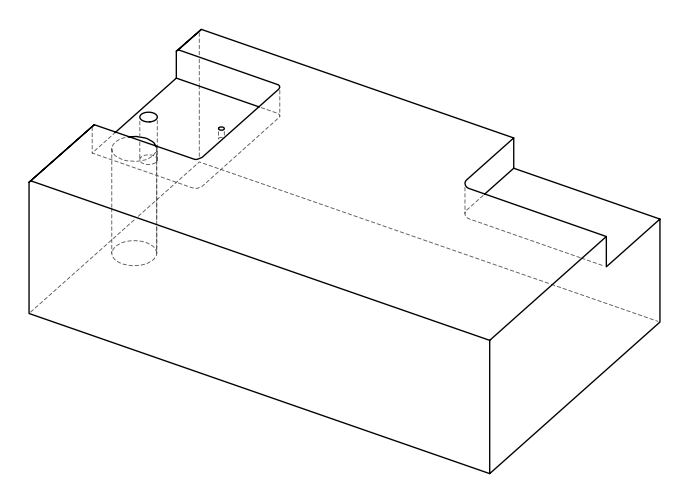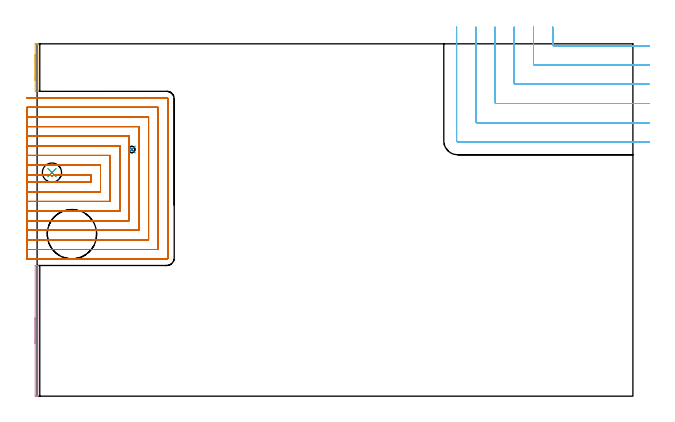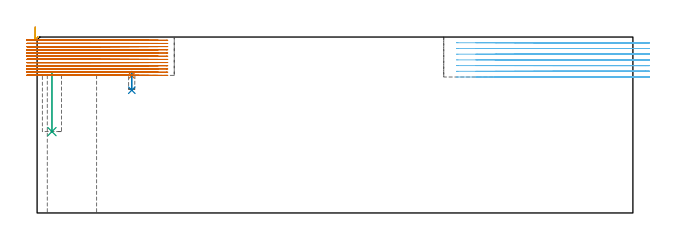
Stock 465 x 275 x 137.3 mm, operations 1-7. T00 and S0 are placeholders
(PLAN: 8 operations, 6 tool changes, 98.2 min)
(1 SPOT_DRILL | STEP1POCKET | NXT0321_9005460120000 | 0.03 min | 3233 mm3)
(2 DRILL_BLIND_HOLE_INTO_CENTER | STEP1POCKET | NXT0301_021 | 0.06 min | 219 mm3)
(3 INDEXABLE_INSERT_DRILL_BLIND_HOLE_FROM_SOLID | STEP1POCKET_1 | UGT0302_001 | 0.19 min | 13002 mm3)
(4 AREA_MILL | FG_CHAMFER_SURFACE | UGT0205_001 | 0.97 min | 229 mm3)
(5 AREA_MILL_1 | FG_CHAMFER_SURFACE_1 | UGT0205_001 | 0.45 min | 86 mm3)
(6 MILL_CORNER_NOTCH_RECTANGULAR | CORNER_NOTCH_RECTANGULAR | UGT0201_094 | Follow Part, ap 5, ae 75% | 15.1 min | 398048 mm3)
(7 MILL_SLOT | SLOT_PARTIAL_RECTANGULAR | NXT0201_013 | Follow Part, ap 2.5, ae 75% | 75.47 min | 425882 mm3)
(8 MILL_THROUGH_HOLE_FROM_SOLID_MATERIAL | STEP1HOLE | UGT0201_018 | Circular | 5.96 min | 125005 mm3)
(TOOL NXT0321_9005460120000 | NC Spot Drill, 142deg, 12mm, Carbide, Uncoated | D12 PA142 FL30 Z2)
(TOOL NXT0301_021 | Carbide Drill 5mm [860.1-0500-015A1-MM 2214] | D5 PA140 FL28 Z2)
(TOOL UGT0302_001 | Indexable Insert Drill 15mm | D15 PA180 FL50 Z2)
(TOOL UGT0205_001 | Chamfer Mill 20 x 3 x 45 deg. | D20 FL50 Z2)
(TOOL UGT0201_094 | End mill 20 mm | D20 FL38 Z4)
(TOOL NXT0201_013 | ENDMILL 10mm | D10 FL30 Z4)
(TOOL UGT0201_018 | End mill 30 mm | D30 FL50 Z4)
(OP 1 SPOT_DRILL)
G17 G21 G94 G90
T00 M6
G54
G17 G0 G90 X73.9 Y192.5 S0 M3
G43 Z147.3 H0
G94 G81 G98 Z107.185 F250. R110.4
G80
M5
M2
(OP 2 DRILL_BLIND_HOLE_INTO_CENTER)
G17 G21 G94 G90
T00 M6
G54
G17 G0 G90 X73.9 Y192.5 S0 M3
G43 Z147.3 H1
G94 G81 G98 Z95.8 F250. R109.4
G80
M5
M2
(OP 3 INDEXABLE_INSERT_DRILL_BLIND_HOLE_FROM_SOLID)
G17 G21 G94 G90
T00 M6
G54
G17 G0 G90 X11.6 Y174.5 S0 M3
G43 Z147.3 H0
G94 G81 G98 Z63.5 F250. R109.4
G80
M5
M2
(OP 4 AREA_MILL)
G17 G21 G94 G90
T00 M6
G54
G17 G0 G90 X-1.5 Y41. S1061 M3
G43 Z147.3 H0
Z145.2
G94 G1 Y41.038 Z144.328 F250.
Y41.152 Z143.463
Y41.341 Z142.612
Y41.603 Z141.78
Y41.937 Z140.974
Y42.34 Z140.2
Y42.808 Z139.464
Y43.34 Z138.772
Y43.929 Z138.129
Y44.572 Z137.54
Y45.264 Z137.008
Y46. Z136.54
Y46.774 Z136.137
Y47.58 Z135.803
Y48.412 Z135.541
Y49.263 Z135.352
Y50.128 Z135.238
Y51. Z135.2
Y101.702
X-1.497 Y101.846 Z135.203
X-1.491 Y101.998 Z135.205
X-1.203 Y102. Z135.493
X-0.896 Z135.799
X-0.281 Z136.418
X0.184 Z136.883
X0.548 Y101.993 Z137.24
X0.597 Y101.99 Z137.288
X0.6 Y101.846 Z137.3
Y0.154
X0.597 Y0.01 Z137.288
X0.548 Y0.007 Z137.24
X0.184 Y0. Z136.883
X-0.281 Z136.418
X-0.896 Z135.799
X-1.203 Z135.493
X-1.491 Y0.002 Z135.205
X-1.496 Y0.154 Z135.204
X-1.5 Y0.455 Z135.2
Y51.
Y51.872 Z135.238
Y52.736 Z135.352
Y53.588 Z135.541
Y54.42 Z135.803
Y55.226 Z136.137
Y56. Z136.54
Y56.736 Z137.008
Y57.428 Z137.54
Y58.071 Z138.129
Y58.66 Z138.772
Y59.191 Z139.464
Y59.66 Z140.2
Y60.063 Z140.974
Y60.397 Z141.78
Y60.659 Z142.612
Y60.848 Z143.463
Y60.962 Z144.328
Y61. Z145.2
G0 Z147.3
M5
M2
(OP 5 AREA_MILL_1)
G17 G21 G94 G90
T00 M6
G54
G17 G0 G90 X-1.5 Y246.45 S1061 M3
G43 Z147.3 H0
Z145.2
G94 G1 Y246.488 Z144.328 F250.
Y246.602 Z143.463
Y246.791 Z142.612
Y247.053 Z141.78
Y247.387 Z140.974
Y247.79 Z140.2
Y248.258 Z139.464
Y248.79 Z138.772
Y249.379 Z138.129
Y250.022 Z137.54
Y250.714 Z137.008
Y251.45 Z136.54
Y252.224 Z136.137
Y253.03 Z135.803
Y253.862 Z135.541
Y254.714 Z135.352
Y255.578 Z135.238
Y256.45 Z135.2
Y274.835
X-1.495 Y274.978 Z135.205
X-1.493 Y275. Z135.207
X0.54 Z137.239
X0.593 Y274.997 Z137.291
X0.596 Y274.993 Z137.294
X0.6 Y274.978 Z137.3
Y237.922
X0.596 Y237.907 Z137.294
X0.593 Y237.903 Z137.291
X0.54 Y237.9 Z137.239
X-1.163 Z135.536
X-1.495 Y237.91 Z135.205
X-1.5 Y237.912 Z135.2
Y256.45
Y257.322 Z135.238
Y258.187 Z135.352
Y259.038 Z135.541
Y259.87 Z135.803
Y260.676 Z136.137
Y261.45 Z136.54
Y262.186 Z137.008
Y262.878 Z137.54
Y263.521 Z138.129
Y264.11 Z138.772
Y264.642 Z139.464
Y265.11 Z140.2
Y265.513 Z140.974
Y265.847 Z141.78
Y266.109 Z142.612
Y266.298 Z143.464
Y266.412 Z144.328
Y266.45 Z145.2
G0 Z147.3
M5
M2
(OP 6 MILL_CORNER_NOTCH_RECTANGULAR)
G17 G21 G94 G90
T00 M6
G54
G17 G0 G90 X402.4 Y288. S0 M3
G43 Z147.3 H0
Z132.843
G94 G1 Y285. F250.
Y274.393 F500.
G3 X403.393 Y273.4 R1.
G1 X475.
X478. F250.
G0 Z147.3
X387.4 Y288.
Z132.843
G1 Y285.
Y259.394 F500.
G3 X388.394 Y258.4 R1.
G1 X475.
X478. F250.
G0 Z147.3
X372.4 Y288.
Z132.843
G1 Y285.
Y244.394 F500.
G3 X373.394 Y243.4 R1.
G1 X475.
X478. F250.
G0 Z147.3
X357.4 Y288.
Z132.843
G1 Y285.
Y229.394 F500.
G3 X358.394 Y228.4 R1.
G1 X475.
X478. F250.
G0 Z147.3
X342.4 Y288.
Z132.843
G1 Y285.
Y214.395 F500.
G3 X343.395 Y213.4 R1.
G1 X475.
X478. F250.
G0 Z147.3
X327.4 Y288.
Z132.843
G1 Y285.
Y199.395 F500.
G3 X328.395 Y198.4 R1.
G1 X475.
X478. F250.
G0 Z147.3
X402.4 Y288.
Z128.386
G1 Y285.
Y274.393 F500.
G3 X403.393 Y273.4 R1.
G1 X475.
X478. F250.
G0 Z147.3
X387.4 Y288.
Z128.386
G1 Y285.
Y259.394 F500.
G3 X388.394 Y258.4 R1.
G1 X475.
X478. F250.
G0 Z147.3
X372.4 Y288.
Z128.386
G1 Y285.
Y244.394 F500.
G3 X373.394 Y243.4 R1.
G1 X475.
X478. F250.
G0 Z147.3
X357.4 Y288.
Z128.386
G1 Y285.
Y229.394 F500.
G3 X358.394 Y228.4 R1.
G1 X475.
X478. F250.
G0 Z147.3
X342.4 Y288.
Z128.386
G1 Y285.
Y214.395 F500.
G3 X343.395 Y213.4 R1.
G1 X475.
X478. F250.
G0 Z147.3
X327.4 Y288.
Z128.386
G1 Y285.
Y199.395 F500.
G3 X328.395 Y198.4 R1.
G1 X475.
X478. F250.
G0 Z147.3
X402.4 Y288.
Z123.929
G1 Y285.
Y274.393 F500.
G3 X403.393 Y273.4 R1.
G1 X475.
X478. F250.
G0 Z147.3
X387.4 Y288.
Z123.929
G1 Y285.
Y259.394 F500.
G3 X388.394 Y258.4 R1.
G1 X475.
X478. F250.
G0 Z147.3
X372.4 Y288.
Z123.929
G1 Y285.
Y244.394 F500.
G3 X373.394 Y243.4 R1.
G1 X475.
X478. F250.
G0 Z147.3
X357.4 Y288.
Z123.929
G1 Y285.
Y229.394 F500.
G3 X358.394 Y228.4 R1.
G1 X475.
X478. F250.
G0 Z147.3
X342.4 Y288.
Z123.929
G1 Y285.
Y214.395 F500.
G3 X343.395 Y213.4 R1.
G1 X475.
X478. F250.
G0 Z147.3
X327.4 Y288.
Z123.929
G1 Y285.
Y199.395 F500.
G3 X328.395 Y198.4 R1.
G1 X475.
X478. F250.
G0 Z147.3
X402.4 Y288.
Z119.471
G1 Y285.
Y274.393 F500.
G3 X403.393 Y273.4 R1.
G1 X475.
X478. F250.
G0 Z147.3
X387.4 Y288.
Z119.471
G1 Y285.
Y259.394 F500.
G3 X388.394 Y258.4 R1.
G1 X475.
X478. F250.
G0 Z147.3
X372.4 Y288.
Z119.471
G1 Y285.
Y244.394 F500.
G3 X373.394 Y243.4 R1.
G1 X475.
X478. F250.
G0 Z147.3
X357.4 Y288.
Z119.471
G1 Y285.
Y229.394 F500.
G3 X358.394 Y228.4 R1.
G1 X475.
X478. F250.
G0 Z147.3
X342.4 Y288.
Z119.471
G1 Y285.
Y214.395 F500.
G3 X343.395 Y213.4 R1.
G1 X475.
X478. F250.
G0 Z147.3
X327.4 Y288.
Z119.471
G1 Y285.
Y199.395 F500.
G3 X328.395 Y198.4 R1.
G1 X475.
X478. F250.
G0 Z147.3
X402.4 Y288.
Z115.014
G1 Y285.
Y274.393 F500.
G3 X403.393 Y273.4 R1.
G1 X475.
X478. F250.
G0 Z147.3
X387.4 Y288.
Z115.014
G1 Y285.
Y259.394 F500.
G3 X388.394 Y258.4 R1.
G1 X475.
X478. F250.
G0 Z147.3
X372.4 Y288.
Z115.014
G1 Y285.
Y244.394 F500.
G3 X373.394 Y243.4 R1.
G1 X475.
X478. F250.
G0 Z147.3
X357.4 Y288.
Z115.014
G1 Y285.
Y229.394 F500.
G3 X358.394 Y228.4 R1.
G1 X475.
X478. F250.
G0 Z147.3
X342.4 Y288.
Z115.014
G1 Y285.
Y214.395 F500.
G3 X343.395 Y213.4 R1.
G1 X475.
X478. F250.
G0 Z147.3
X327.4 Y288.
Z115.014
G1 Y285.
Y199.395 F500.
G3 X328.395 Y198.4 R1.
G1 X475.
X478. F250.
G0 Z147.3
X402.4 Y288.
Z110.557
G1 Y285.
Y274.393 F500.
G3 X403.393 Y273.4 R1.
G1 X475.
X478. F250.
G0 Z147.3
X387.4 Y288.
Z110.557
G1 Y285.
Y259.394 F500.
G3 X388.394 Y258.4 R1.
G1 X475.
X478. F250.
G0 Z147.3
X372.4 Y288.
Z110.557
G1 Y285.
Y244.394 F500.
G3 X373.394 Y243.4 R1.
G1 X475.
X478. F250.
G0 Z147.3
X357.4 Y288.
Z110.557
G1 Y285.
Y229.394 F500.
G3 X358.394 Y228.4 R1.
G1 X475.
X478. F250.
G0 Z147.3
X342.4 Y288.
Z110.557
G1 Y285.
Y214.395 F500.
G3 X343.395 Y213.4 R1.
G1 X475.
X478. F250.
G0 Z147.3
X327.4 Y288.
Z110.557
G1 Y285.
Y199.395 F500.
G3 X328.395 Y198.4 R1.
G1 X475.
X478. F250.
G0 Z147.3
X402.4 Y288.
Z106.1
G1 Y285.
Y274.393 F500.
G3 X403.393 Y273.4 R1.
G1 X475.
X478. F250.
G0 Z147.3
X387.4 Y288.
Z106.1
G1 Y285.
Y259.394 F500.
G3 X388.394 Y258.4 R1.
G1 X475.
X478. F250.
G0 Z147.3
X372.4 Y288.
Z106.1
G1 Y285.
Y244.394 F500.
G3 X373.394 Y243.4 R1.
G1 X475.
X478. F250.
G0 Z147.3
X357.4 Y288.
Z106.1
G1 Y285.
Y229.394 F500.
G3 X358.394 Y228.4 R1.
G1 X475.
X478. F250.
G0 Z147.3
X342.4 Y288.
Z106.1
G1 Y285.
Y214.395 F500.
G3 X343.395 Y213.4 R1.
G1 X475.
X478. F250.
G0 Z147.3
X327.4 Y288.
Z106.1
G1 Y285.
Y199.395 F500.
G3 X328.395 Y198.4 R1.
G1 X475.
X478. F250.
G0 Z147.3
M5
M2
(OP 7 MILL_SLOT)
G17 G21 G94 G90
T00 M6
G54
G17 G0 G90 X-8. Y167. S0 M3
G43 Z147.3 H0
Z134.808
G94 G1 X-5. F250.
X42. F500.
Y172.9
X13.503
G2 X13.223 Y172.608 R2.556
X10.129 Y172.488 R2.523
X9.686 Y172.9 R2.54
G1 X-5.
X-8. F250.
Y159.5
X-5.
X49.5 F500.
Y180.4
X-5.
X-8. F250.
Y152.
X-5.
X57. F500.
Y187.9
X-5.
X-8. F250.
Y144.5
X-5.
X64.5 F500.
Y195.4
X-5.
X-8. F250.
Y137.
X-5.
X72. F500.
Y202.9
X-5.
X-8. F250.
Y129.5
X-5.
X79.5 F500.
Y210.4
X-5.
X-8. F250.
Y122.
X-5.
X87. F500.
Y217.9
X-5.
X-8. F250.
Y114.5
X-5.
X94.5 F500.
Y225.4
X-5.
X-8. F250.
Y107.
X-5.
X101.2 F500.
G3 X102. Y107.8 R0.8
G1 Y232.1
G3 X101.2 Y232.9 R0.8
G1 X-5.
X-8. F250.
G0 Y167. Z132.317
G1 X-5.
X42. F500.
Y172.9
X13.503
G2 X13.223 Y172.608 R2.556
X10.129 Y172.488 R2.526
X9.686 Y172.9 R2.54
G1 X-5.
X-8. F250.
Y159.5
X-5.
X49.5 F500.
Y180.4
X-5.
X-8. F250.
Y152.
X-5.
X57. F500.
Y187.9
X-5.
X-8. F250.
Y144.5
X-5.
X64.5 F500.
Y195.4
X-5.
X-8. F250.
Y137.
X-5.
X72. F500.
Y202.9
X-5.
X-8. F250.
Y129.5
X-5.
X79.5 F500.
Y210.4
X-5.
X-8. F250.
Y122.
X-5.
X87. F500.
Y217.9
X-5.
X-8. F250.
Y114.5
X-5.
X94.5 F500.
Y225.4
X-5.
X-8. F250.
Y107.
X-5.
X101.2 F500.
G3 X102. Y107.8 R0.8
G1 Y232.1
G3 X101.2 Y232.9 R0.8
G1 X-5.
X-8. F250.
G0 Y167. Z129.825
G1 X-5.
X42. F500.
Y172.9
X13.503
G2 X13.223 Y172.608 R2.556
X10.129 Y172.488 R2.526
X9.686 Y172.9 R2.54
G1 X-5.
X-8. F250.
Y159.5
X-5.
X49.5 F500.
Y180.4
X-5.
X-8. F250.
Y152.
X-5.
X57. F500.
Y187.9
X-5.
X-8. F250.
Y144.5
X-5.
X64.5 F500.
Y195.4
X-5.
X-8. F250.
Y137.
X-5.
X72. F500.
Y202.9
X-5.
X-8. F250.
Y129.5
X-5.
X79.5 F500.
Y210.4
X-5.
X-8. F250.
Y122.
X-5.
X87. F500.
Y217.9
X-5.
X-8. F250.
Y114.5
X-5.
X94.5 F500.
Y225.4
X-5.
X-8. F250.
Y107.
X-5.
X101.2 F500.
G3 X102. Y107.8 R0.8
G1 Y232.1
G3 X101.2 Y232.9 R0.8
G1 X-5.
X-8. F250.
G0 Y167. Z127.333
G1 X-5.
X42. F500.
Y172.9
X13.503
G2 X13.223 Y172.608 R2.556
X10.129 Y172.488 R2.523
X9.686 Y172.9 R2.54
G1 X-5.
X-8. F250.
Y159.5
X-5.
X49.5 F500.
Y180.4
X-5.
X-8. F250.
Y152.
X-5.
X57. F500.
Y187.9
X-5.
X-8. F250.
Y144.5
X-5.
X64.5 F500.
Y195.4
X-5.
X-8. F250.
Y137.
X-5.
X72. F500.
Y202.9
X-5.
X-8. F250.
Y129.5
X-5.
X79.5 F500.
Y210.4
X-5.
X-8. F250.
Y122.
X-5.
X87. F500.
Y217.9
X-5.
X-8. F250.
Y114.5
X-5.
X94.5 F500.
Y225.4
X-5.
X-8. F250.
Y107.
X-5.
X101.2 F500.
G3 X102. Y107.8 R0.8
G1 Y232.1
G3 X101.2 Y232.9 R0.8
G1 X-5.
X-8. F250.
G0 Y167. Z124.842
G1 X-5.
X42. F500.
Y172.9
X13.503
G2 X13.223 Y172.608 R2.556
X10.129 Y172.488 R2.523
X9.686 Y172.9 R2.54
G1 X-5.
X-8. F250.
Y159.5
X-5.
X49.5 F500.
Y180.4
X-5.
X-8. F250.
Y152.
X-5.
X57. F500.
Y187.9
X-5.
X-8. F250.
Y144.5
X-5.
X64.5 F500.
Y195.4
X-5.
X-8. F250.
Y137.
X-5.
X72. F500.
Y202.9
X-5.
X-8. F250.
Y129.5
X-5.
X79.5 F500.
Y210.4
X-5.
X-8. F250.
Y122.
X-5.
X87. F500.
Y217.9
X-5.
X-8. F250.
Y114.5
X-5.
X94.5 F500.
Y225.4
X-5.
X-8. F250.
Y107.
X-5.
X101.2 F500.
G3 X102. Y107.8 R0.8
G1 Y232.1
G3 X101.2 Y232.9 R0.8
G1 X-5.
X-8. F250.
G0 Y167. Z122.35
G1 X-5.
X42. F500.
Y172.9
X13.503
G2 X13.223 Y172.608 R2.556
X10.129 Y172.488 R2.523
X9.686 Y172.9 R2.54
G1 X-5.
X-8. F250.
Y159.5
X-5.
X49.5 F500.
Y180.4
X-5.
X-8. F250.
Y152.
X-5.
X57. F500.
Y187.9
X-5.
X-8. F250.
Y144.5
X-5.
X64.5 F500.
Y195.4
X-5.
X-8. F250.
Y137.
X-5.
X72. F500.
Y202.9
X-5.
X-8. F250.
Y129.5
X-5.
X79.5 F500.
Y210.4
X-5.
X-8. F250.
Y122.
X-5.
X87. F500.
Y217.9
X-5.
X-8. F250.
Y114.5
X-5.
X94.5 F500.
Y225.4
X-5.
X-8. F250.
Y107.
X-5.
X101.2 F500.
G3 X102. Y107.8 R0.8
G1 Y232.1
G3 X101.2 Y232.9 R0.8
G1 X-5.
X-8. F250.
G0 Y167. Z119.858
G1 X-5.
X42. F500.
Y172.9
X13.503
G2 X13.223 Y172.608 R2.556
X10.472 Y172.281 R2.523
X10.13 Y172.486 R2.522
X9.687 Y172.9 R2.555
G1 X-5.
X-8. F250.
Y159.5
X-5.
X49.5 F500.
Y180.4
X-5.
X-8. F250.
Y152.
X-5.
X57. F500.
Y187.9
X-5.
X-8. F250.
Y144.5
X-5.
X64.5 F500.
Y195.4
X-5.
X-8. F250.
Y137.
X-5.
X72. F500.
Y202.9
X-5.
X-8. F250.
Y129.5
X-5.
X79.5 F500.
Y210.4
X-5.
X-8. F250.
Y122.
X-5.
X87. F500.
Y217.9
X-5.
X-8. F250.
Y114.5
X-5.
X94.5 F500.
Y225.4
X-5.
X-8. F250.
Y107.
X-5.
X101.2 F500.
G3 X102. Y107.8 R0.8
G1 Y232.1
G3 X101.2 Y232.9 R0.8
G1 X-5.
X-8. F250.
G0 Y167. Z117.367
G1 X-5.
X42. F500.
Y172.9
X13.503
G2 X13.223 Y172.608 R2.556
X10.244 Y172.41 R2.526
G1 X10.13 Y172.486
G2 X9.687 Y172.9 R2.555
G1 X-5.
X-8. F250.
Y159.5
X-5.
X49.5 F500.
Y180.4
X-5.
X-8. F250.
Y152.
X-5.
X57. F500.
Y187.9
X-5.
X-8. F250.
Y144.5
X-5.
X64.5 F500.
Y195.4
X-5.
X-8. F250.
Y137.
X-5.
X72. F500.
Y202.9
X-5.
X-8. F250.
Y129.5
X-5.
X79.5 F500.
Y210.4
X-5.
X-8. F250.
Y122.
X-5.
X87. F500.
Y217.9
X-5.
X-8. F250.
Y114.5
X-5.
X94.5 F500.
Y225.4
X-5.
X-8. F250.
Y107.
X-5.
X101.2 F500.
G3 X102. Y107.8 R0.8
G1 Y232.1
G3 X101.2 Y232.9 R0.8
G1 X-5.
X-8. F250.
G0 Y167. Z114.875
G1 X-5.
X42. F500.
Y172.9
X13.503
G2 X13.223 Y172.608 R2.556
X10.129 Y172.488 R2.526
X9.686 Y172.9 R2.54
G1 X-5.
X-8. F250.
Y159.5
X-5.
X49.5 F500.
Y180.4
X-5.
X-8. F250.
Y152.
X-5.
X57. F500.
Y187.9
X-5.
X-8. F250.
Y144.5
X-5.
X64.5 F500.
Y195.4
X-5.
X-8. F250.
Y137.
X-5.
X72. F500.
Y202.9
X-5.
X-8. F250.
Y129.5
X-5.
X79.5 F500.
Y210.4
X-5.
X-8. F250.
Y122.
X-5.
X87. F500.
Y217.9
X-5.
X-8. F250.
Y114.5
X-5.
X94.5 F500.
Y225.4
X-5.
X-8. F250.
Y107.
X-5.
X101.2 F500.
G3 X102. Y107.8 R0.8
G1 Y232.1
G3 X101.2 Y232.9 R0.8
G1 X-5.
X-8. F250.
G0 Y167. Z112.383
G1 X-5.
X42. F500.
Y172.9
X13.503
G2 X13.223 Y172.608 R2.556
X10.129 Y172.488 R2.523
X9.686 Y172.9 R2.54
G1 X-5.
X-8. F250.
Y159.5
X-5.
X49.5 F500.
Y180.4
X-5.
X-8. F250.
Y152.
X-5.
X57. F500.
Y187.9
X-5.
X-8. F250.
Y144.5
X-5.
X64.5 F500.
Y195.4
X-5.
X-8. F250.
Y137.
X-5.
X72. F500.
Y202.9
X-5.
X-8. F250.
Y129.5
X-5.
X79.5 F500.
Y210.4
X-5.
X-8. F250.
Y122.
X-5.
X87. F500.
Y217.9
X-5.
X-8. F250.
Y114.5
X-5.
X94.5 F500.
Y225.4
X-5.
X-8. F250.
Y107.
X-5.
X101.2 F500.
G3 X102. Y107.8 R0.8
G1 Y232.1
G3 X101.2 Y232.9 R0.8
G1 X-5.
X-8. F250.
G0 Y167. Z109.892
G1 X-5.
X42. F500.
Y172.9
X13.503
G2 X13.223 Y172.608 R2.556
X10.129 Y172.488 R2.523
X9.686 Y172.9 R2.54
G1 X-5.
X-8. F250.
Y159.5
X-5.
X49.5 F500.
Y180.4
X-5.
X-8. F250.
Y152.
X-5.
X57. F500.
Y187.9
X-5.
X-8. F250.
Y144.5
X-5.
X64.5 F500.
Y195.4
X-5.
X-8. F250.
Y137.
X-5.
X72. F500.
Y202.9
X-5.
X-8. F250.
Y129.5
X-5.
X79.5 F500.
Y210.4
X-5.
X-8. F250.
Y122.
X-5.
X87. F500.
Y217.9
X-5.
X-8. F250.
Y114.5
X-5.
X94.5 F500.
Y225.4
X-5.
X-8. F250.
Y107.
X-5.
X101.2 F500.
G3 X102. Y107.8 R0.8
G1 Y232.1
G3 X101.2 Y232.9 R0.8
G1 X-5.
X-8. F250.
G0 Y167. Z107.4
G1 X-5.
X42. F500.
Y172.9
X13.503
G2 X13.223 Y172.608 R2.556
X10.129 Y172.488 R2.523
X9.686 Y172.9 R2.54
G1 X-5.
X-8. F250.
Y159.5
X-5.
X49.5 F500.
Y180.4
X-5.
X-8. F250.
Y152.
X-5.
X57. F500.
Y187.9
X-5.
X-8. F250.
Y144.5
X-5.
X64.5 F500.
Y195.4
X-5.
X-8. F250.
Y137.
X-5.
X72. F500.
Y202.9
X-5.
X-8. F250.
Y129.5
X-5.
X79.5 F500.
Y210.4
X-5.
X-8. F250.
Y122.
X-5.
X87. F500.
Y217.9
X-5.
X-8. F250.
Y114.5
X-5.
X94.5 F500.
Y225.4
X-5.
X-8. F250.
Y107.
X-5.
X101.2 F500.
G3 X102. Y107.8 R0.8
G1 Y232.1
G3 X101.2 Y232.9 R0.8
G1 X-5.
X-8. F250.
G0 Z147.3
M5
M2
